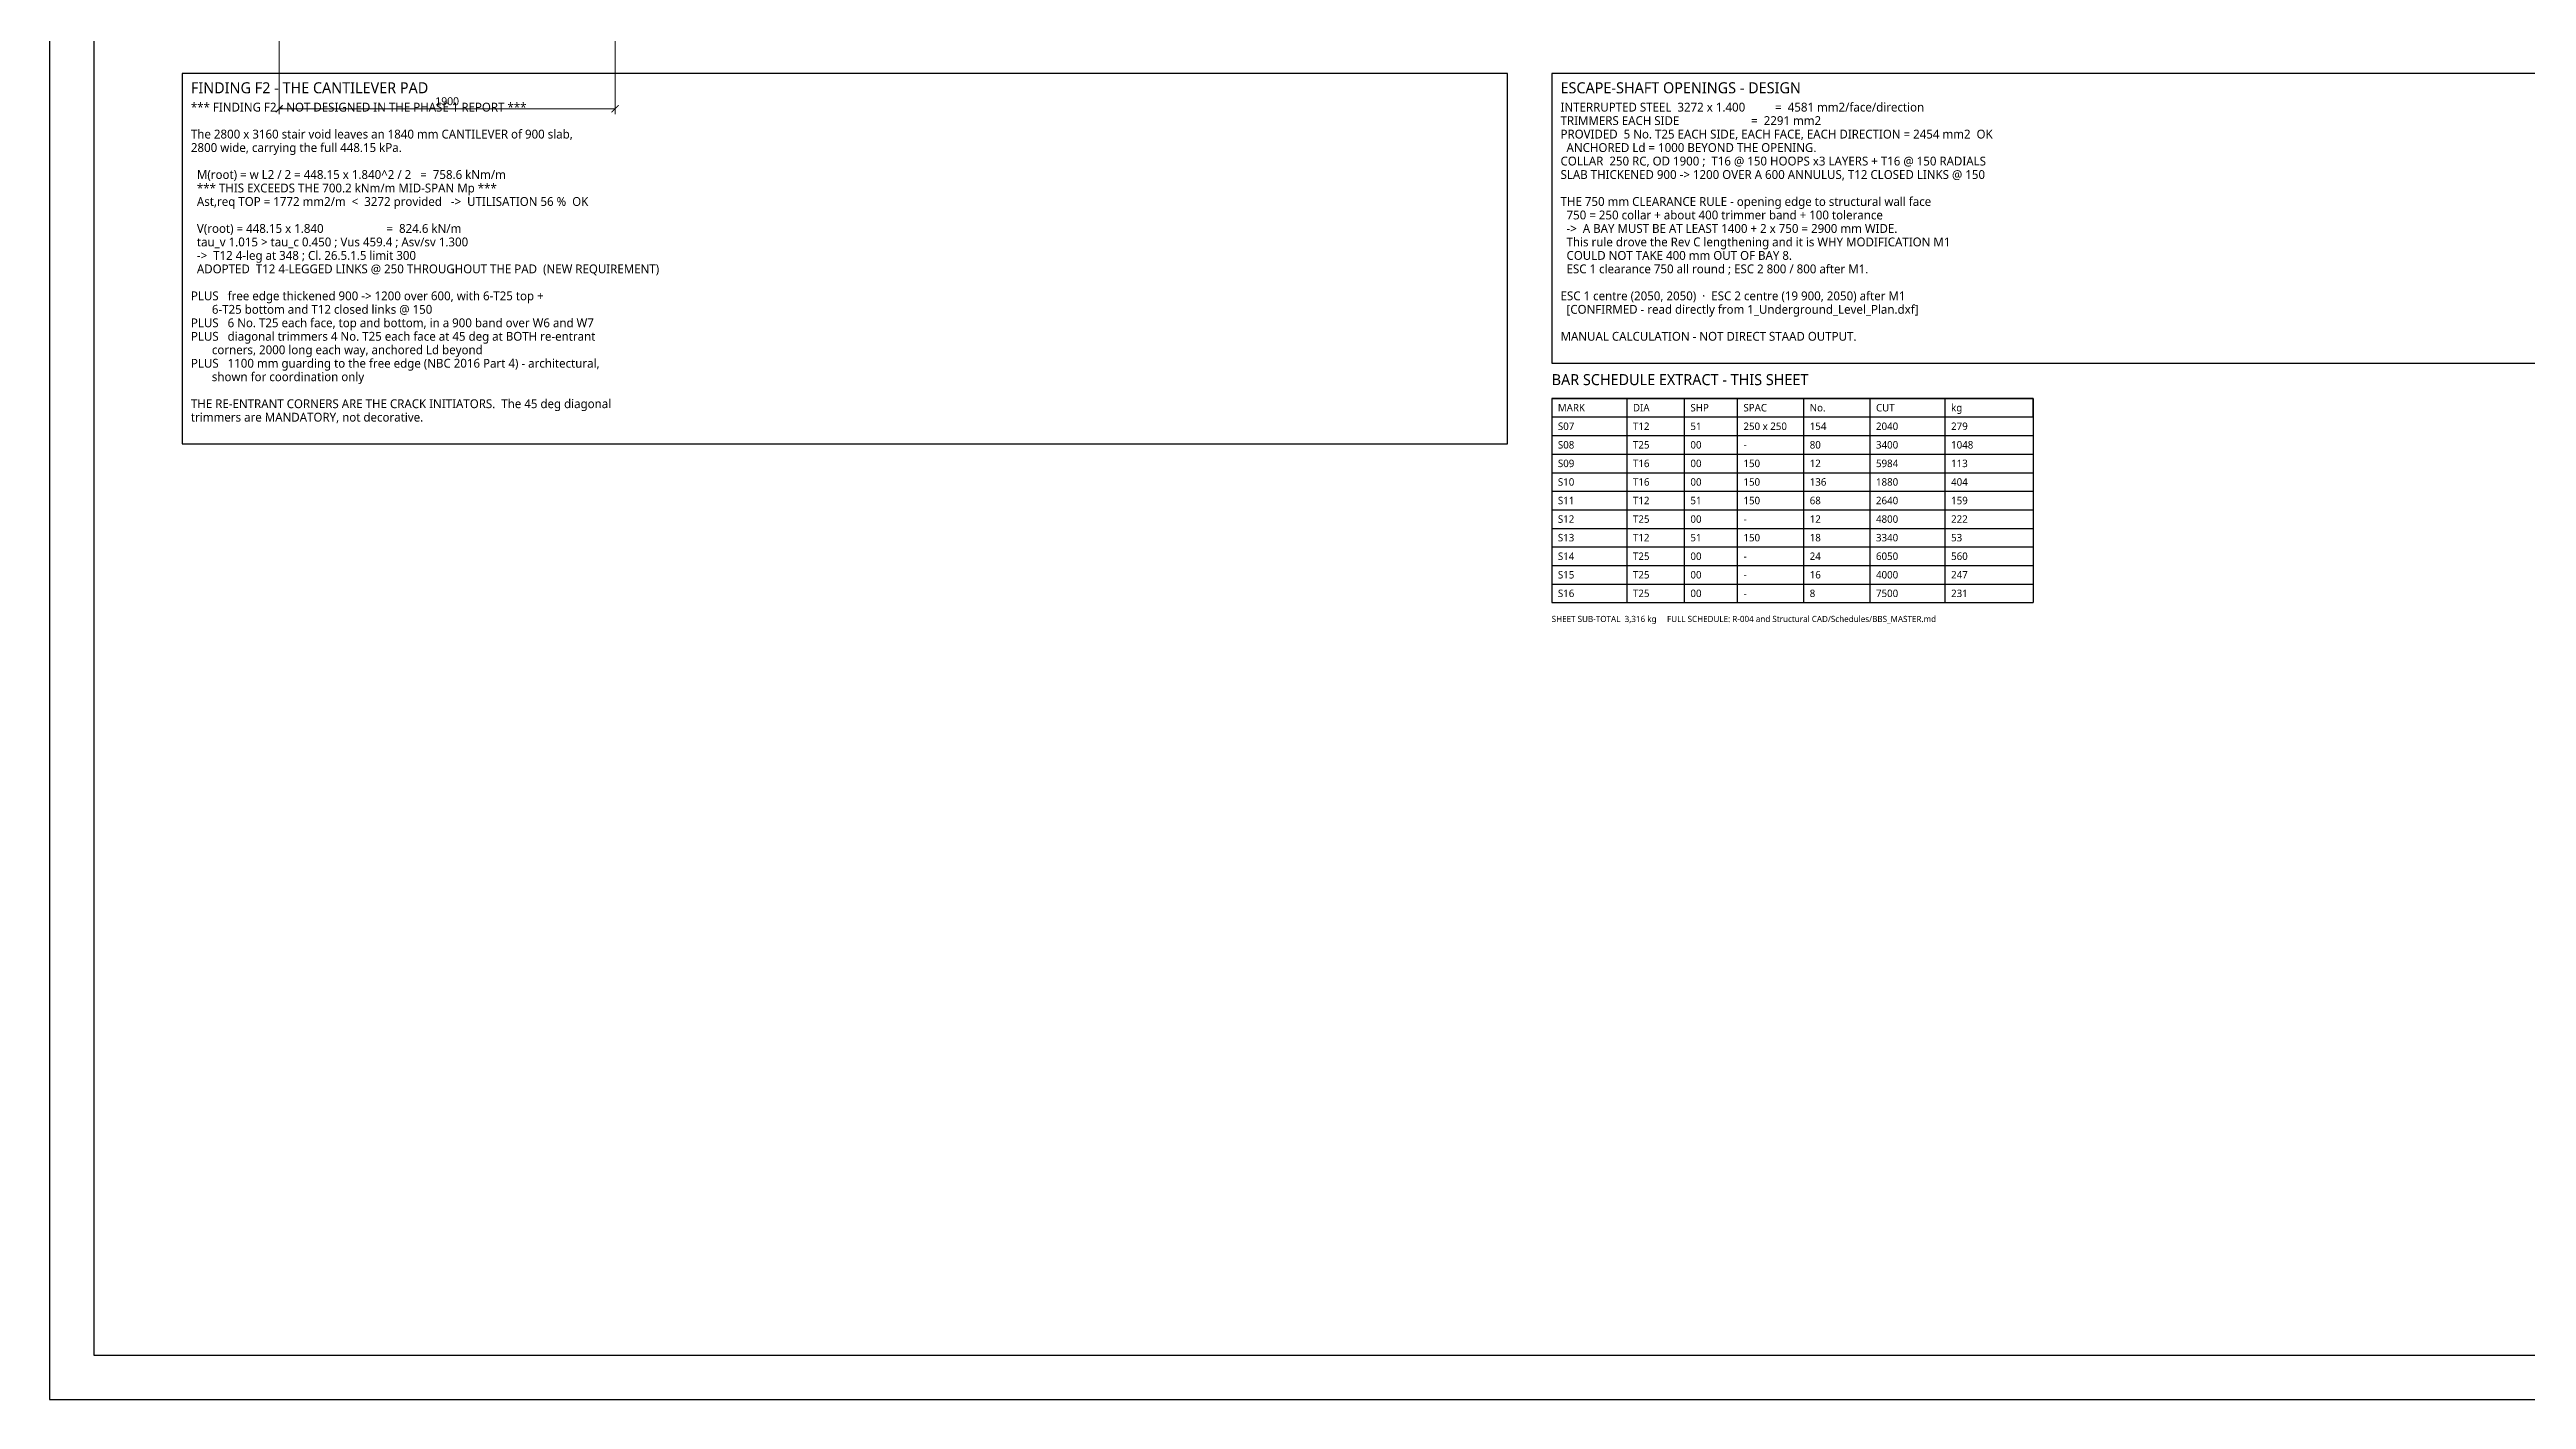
# Model space of a CAD drawing. Header units: millimetres. Extents: x 0 to 841, y 0 to 594.
# Drawn here: x 0 to 561, y 0 to 305 of the extents above; entities that cross this region are included whole.
import ezdxf

# ---------------------------------------------------------------- set-up
doc = ezdxf.new("R2010")
doc.units = ezdxf.units.MM
for name, color, linetype in [('S-DIM', 4, 'Continuous'), ('S-NOTE', 7, 'Continuous'), ('S-TABLE', 7, 'Continuous'), ('S-TITLE', 7, 'Continuous')]:
    doc.layers.add(name, color=color, linetype=linetype)
doc.styles.add('OpenSans', font='OpenSans-Regular.ttf')
doc.dimstyles.new('SC-DIM', dxfattribs={"dimtxt": 1.8, "dimasz": 1.6, "dimexe": 1.2, "dimexo": 1, "dimgap": 0.8, "dimtad": 1, "dimdec": 0, "dimblk": 'ARCHTICK', "dimcen": 2.5, "dimclrd": 4, "dimclre": 4, "dimclrt": 4, "dimazin": 3, "dimtfac": 1, "dimtmove": 0, "dimatfit": 3, "dimlwd": 13, "dimlwe": 13})

# ---------------------------------------------------------------- blocks, each defined once
blk = doc.blocks.new('_ARCHTICK')
at = {"color": 0, "linetype": 'BYBLOCK', "const_width": 0.15}
blk.add_lwpolyline([(-0.5, -0.5), (0.5, 0.5)], dxfattribs=at)

msp = doc.modelspace()

# ---------------------------------------------------------------- linework, layer by layer
at = {"layer": 'S-TABLE'}
for p, q in [((340, 226.475), (449, 226.475)), ((340, 226.475), (340, 180.275)), ((357, 226.475), (357, 180.275)), ((370, 226.475), (370, 180.275)), ((382, 226.475), (382, 180.275)), ((397, 226.475), (397, 180.275)), ((412, 226.475), (412, 180.275)), ((429, 226.475), (429, 180.275)), ((449, 226.475), (449, 180.275)), ((340, 218.075), (449, 218.075)), ((340, 213.875), (449, 213.875)), ((340, 209.675), (449, 209.675)), ((340, 205.475), (449, 205.475)), ((340, 201.275), (449, 201.275)), ((340, 197.075), (449, 197.075)), ((340, 192.875), (449, 192.875)), ((340, 188.675), (449, 188.675)), ((340, 184.475), (449, 184.475)), ((340, 180.275), (449, 180.275))]:
    msp.add_line(p, q, dxfattribs=at)
msp.add_lwpolyline([(340, 222.275), (449, 222.275), (449, 226.475), (340, 226.475)], close=True, dxfattribs=at)
at = {"layer": 'S-TITLE'}
for points in [[(0, 0), (841, 0), (841, 594), (0, 594)], [(10, 10), (831, 10), (831, 584), (10, 584)], [(30, 216.175), (330, 216.175), (330, 300), (30, 300)], [(340, 234.475), (638, 234.475), (638, 300), (340, 300)]]:
    msp.add_lwpolyline(points, close=True, dxfattribs=at)

# ---------------------------------------------------------------- texts
at = {"layer": 'S-NOTE', "style": 'OpenSans'}
for s, p in [('*** FINDING F2 - NOT DESIGNED IN THE PHASE 1 REPORT ***', (32, 291.375)), ('INTERRUPTED STEEL  3272 x 1.400          =  4581 mm2/face/direction', (342, 291.375)), ('The 2800 x 3160 stair void leaves an 1840 mm CANTILEVER of 900 slab,', (32, 285.275)), ('TRIMMERS EACH SIDE                        =  2291 mm2', (342, 288.325)), ('PROVIDED  5 No. T25 EACH SIDE, EACH FACE, EACH DIRECTION = 2454 mm2  OK', (342, 285.275)), ('2800 wide, carrying the full 448.15 kPa.', (32, 282.225)), ('COLLAR  250 RC, OD 1900 ;  T16 @ 150 HOOPS x3 LAYERS + T16 @ 150 RADIALS', (342, 279.175)), ('  ANCHORED Ld = 1000 BEYOND THE OPENING.', (342, 282.225)), ('  *** THIS EXCEEDS THE 700.2 kNm/m MID-SPAN Mp ***', (32, 273.075)), ('  M(root) = w L2 / 2 = 448.15 x 1.840^2 / 2   =  758.6 kNm/m', (32, 276.125)), ('SLAB THICKENED 900 -> 1200 OVER A 600 ANNULUS, T12 CLOSED LINKS @ 150', (342, 276.125)), ('  Ast,req TOP = 1772 mm2/m  <  3272 provided   ->  UTILISATION 56 %  OK', (32, 270.025)), ('THE 750 mm CLEARANCE RULE - opening edge to structural wall face', (342, 270.025)), ('  750 = 250 collar + about 400 trimmer band + 100 tolerance', (342, 266.975)), ('  V(root) = 448.15 x 1.840                     =  824.6 kN/m', (32, 263.925)), ('  ->  A BAY MUST BE AT LEAST 1400 + 2 x 750 = 2900 mm WIDE.', (342, 263.925)), ('  tau_v 1.015 > tau_c 0.450 ; Vus 459.4 ; Asv/sv 1.300', (32, 260.875)), ('  ->  T12 4-leg at 348 ; Cl. 26.5.1.5 limit 300', (32, 257.825)), ('  This rule drove the Rev C lengthening and it is WHY MODIFICATION M1', (342, 260.875)), ('  COULD NOT TAKE 400 mm OUT OF BAY 8.', (342, 257.825)), ('  ADOPTED  T12 4-LEGGED LINKS @ 250 THROUGHOUT THE PAD  (NEW REQUIREMENT)', (32, 254.775)), ('  ESC 1 clearance 750 all round ; ESC 2 800 / 800 after M1.', (342, 254.775)), ('PLUS   free edge thickened 900 -> 1200 over 600, with 6-T25 top +', (32, 248.675)), ('       6-T25 bottom and T12 closed links @ 150', (32, 245.625)), ('ESC 1 centre (2050, 2050)  ·  ESC 2 centre (19 900, 2050) after M1', (342, 248.675)), ('  [CONFIRMED - read directly from 1_Underground_Level_Plan.dxf]', (342, 245.625)), ('PLUS   6 No. T25 each face, top and bottom, in a 900 band over W6 and W7', (32, 242.575)), ('PLUS   diagonal trimmers 4 No. T25 each face at 45 deg at BOTH re-entrant', (32, 239.525)), ('MANUAL CALCULATION - NOT DIRECT STAAD OUTPUT.', (342, 239.525)), ('PLUS   1100 mm guarding to the free edge (NBC 2016 Part 4) - architectural,', (32, 233.425)), ('       corners, 2000 long each way, anchored Ld beyond', (32, 236.475)), ('       shown for coordination only', (32, 230.375)), ('THE RE-ENTRANT CORNERS ARE THE CRACK INITIATORS.  The 45 deg diagonal', (32, 224.275)), ('trimmers are MANDATORY, not decorative.', (32, 221.225))]:
    msp.add_text(s, height=2, dxfattribs=at).set_placement(p)
at = {"layer": 'S-TABLE', "style": 'OpenSans'}
for s, height, p in [('MARK', 1.6869, (341.4, 223.532)), ('DIA', 1.6869, (358.4, 223.532)), ('SHP', 1.6869, (371.4, 223.532)), ('SPAC', 1.6869, (383.4, 223.532)), ('No.', 1.6869, (398.4, 223.532)), ('CUT', 1.6869, (413.4, 223.532)), ('kg', 1.6869, (430.4, 223.532)), ('S07', 1.6869, (341.4, 219.332)), ('T12', 1.6869, (358.4, 219.332)), ('51', 1.6869, (371.4, 219.332)), ('250 x 250', 1.6869, (383.4, 219.332)), ('154', 1.6869, (398.4, 219.332)), ('2040', 1.6869, (413.4, 219.332)), ('279', 1.6869, (430.4, 219.332)), ('S08', 1.6869, (341.4, 215.132)), ('T25', 1.6869, (358.4, 215.132)), ('00', 1.6869, (371.4, 215.132)), ('-', 1.687, (383.4, 215.132)), ('80', 1.6869, (398.4, 215.132)), ('3400', 1.6869, (413.4, 215.132)), ('1048', 1.6869, (430.4, 215.132)), ('S09', 1.6869, (341.4, 210.932)), ('S10', 1.6869, (341.4, 206.732)), ('T16', 1.6869, (358.4, 210.932)), ('T16', 1.6869, (358.4, 206.732)), ('00', 1.6869, (371.4, 210.932)), ('00', 1.6869, (371.4, 206.732)), ('150', 1.6869, (383.4, 210.932)), ('150', 1.6869, (383.4, 206.732)), ('12', 1.6869, (398.4, 210.932)), ('136', 1.6869, (398.4, 206.732)), ('5984', 1.6869, (413.4, 210.932)), ('1880', 1.6869, (413.4, 206.732)), ('404', 1.6869, (430.4, 206.732)), ('113', 1.6869, (430.4, 210.932)), ('S11', 1.6869, (341.4, 202.532)), ('T12', 1.6869, (358.4, 202.532)), ('51', 1.6869, (371.4, 202.532)), ('150', 1.6869, (383.4, 202.532)), ('68', 1.6869, (398.4, 202.532)), ('2640', 1.6869, (413.4, 202.532)), ('159', 1.6869, (430.4, 202.532)), ('S12', 1.6869, (341.4, 198.332)), ('T25', 1.6869, (358.4, 198.332)), ('00', 1.6869, (371.4, 198.332)), ('-', 1.687, (383.4, 198.332)), ('12', 1.6869, (398.4, 198.332)), ('4800', 1.6869, (413.4, 198.332)), ('222', 1.6869, (430.4, 198.332)), ('S13', 1.6869, (341.4, 194.132)), ('S14', 1.6869, (341.4, 189.932)), ('T12', 1.6869, (358.4, 194.132)), ('T25', 1.6869, (358.4, 189.932)), ('00', 1.6869, (371.4, 189.932)), ('51', 1.6869, (371.4, 194.132)), ('-', 1.687, (383.4, 189.932)), ('150', 1.6869, (383.4, 194.132)), ('24', 1.6869, (398.4, 189.932)), ('18', 1.6869, (398.4, 194.132)), ('3340', 1.6869, (413.4, 194.132)), ('6050', 1.6869, (413.4, 189.932)), ('53', 1.6869, (430.4, 194.132)), ('560', 1.6869, (430.4, 189.932)), ('S15', 1.6869, (341.4, 185.732)), ('T25', 1.6869, (358.4, 185.732)), ('00', 1.6869, (371.4, 185.732)), ('-', 1.687, (383.4, 185.732)), ('16', 1.6869, (398.4, 185.732)), ('4000', 1.6869, (413.4, 185.732)), ('247', 1.6869, (430.4, 185.732)), ('S16', 1.6869, (341.4, 181.532)), ('T25', 1.6869, (358.4, 181.532)), ('00', 1.6869, (371.4, 181.532)), ('-', 1.687, (383.4, 181.532)), ('8', 1.687, (398.4, 181.532)), ('7500', 1.6869, (413.4, 181.532)), ('231', 1.6869, (430.4, 181.532)), ('SHEET SUB-TOTAL  3,316 kg     FULL SCHEDULE: R-004 and Structural CAD/Schedules/BBS_MASTER.md', 1.4, (340, 175.875))]:
    msp.add_text(s, height=height, dxfattribs=at).set_placement(p)
at = {"layer": 'S-TITLE', "style": 'OpenSans'}
for s, p in [('FINDING F2 - THE CANTILEVER PAD', (32, 295.5)), ('ESCAPE-SHAFT OPENINGS - DESIGN', (342, 295.5)), ('BAR SCHEDULE EXTRACT - THIS SHEET', (340, 229.475))]:
    msp.add_text(s, height=2.5, dxfattribs=at).set_placement(p)

# ---------------------------------------------------------------- dimensions: what is measured, and where the dimension line sits
at = {"layer": 'S-DIM'}
msp.add_linear_dim(base=(52, 292), p1=(52, 324), p2=(128, 324), dimstyle='SC-DIM', override={"dimlfac": 25}, dxfattribs=at).render()

doc.saveas('drawing.dxf')
